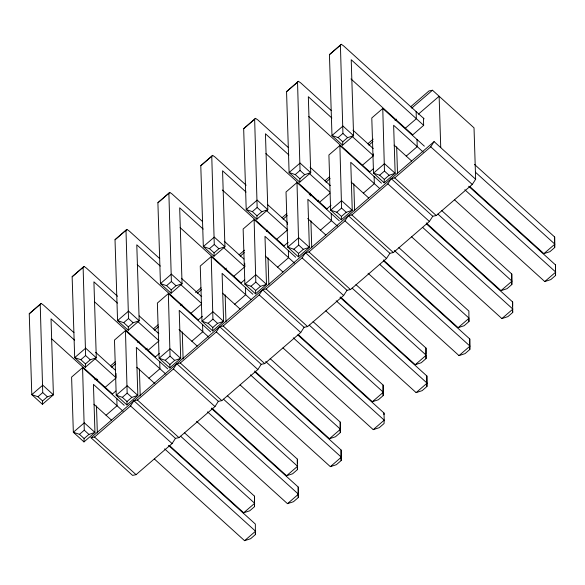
<?xml version="1.0" encoding="UTF-8"?>
<svg xmlns="http://www.w3.org/2000/svg" width="585" height="585" viewBox="0 0 585 585"><rect width="100%" height="100%" fill="white"/><g stroke="black" fill="none" stroke-linecap="round" stroke-linejoin="round"><path stroke-width="0.88" d="M74.529 340.141L51.027 318.862L53.41 394.824L47.385 396.791L42.734 392.579L40.226 304.31L41.118 303.447L43.48 305.085L73.951 332.675M83.977 441.909L84.123 438.553L79.472 434.333L73.337 432.278L84.313 422.801L94.953 432.439L88.927 434.406L84.277 430.187L82.58 367.614L71.604 377.091L73.337 432.278L83.977 441.909L94.953 432.439L93.446 384.396L123.069 411.226M117.417 303.118L93.914 281.838L96.298 357.801L90.273 359.768L85.622 355.556L83.121 267.286L84.006 266.424L86.368 268.062L117.519 296.266M126.857 404.893L127.011 401.529L122.353 397.317L116.218 395.255L127.201 385.778L137.841 395.416L131.815 397.383L127.157 393.171L125.461 330.598L114.484 340.075L116.218 395.255L126.857 404.893L137.841 395.416L136.327 347.38L165.95 374.21M160.297 266.095L136.788 244.815L139.179 320.777L133.153 322.745L128.503 318.532L125.994 230.263L126.886 229.4L129.248 231.038L159.72 258.628M169.745 367.885L169.891 364.521L165.241 360.309L159.105 358.247L170.081 348.777L180.721 358.408L174.696 360.375L170.045 356.163L168.348 293.59L157.372 303.067L159.105 358.247L169.745 367.885L180.721 358.408L179.215 310.372L208.838 337.201M203.178 229.086L179.675 207.807L182.059 283.769L176.034 285.736L171.383 281.524L168.882 193.255L169.774 192.392L172.136 194.03L202.607 221.62M212.626 330.869L212.779 327.505L208.121 323.293L201.986 321.231L212.969 311.754L223.609 321.392L217.583 323.359L212.925 319.147L211.229 256.566L200.253 266.043L201.986 321.231L212.626 330.869L223.609 321.392L222.095 273.356L251.045 299.571M246.058 192.07L222.556 170.783L224.947 246.753L218.922 248.72L214.271 244.508L211.763 156.239L212.655 155.376L215.017 157.014L246.168 185.218M184.414 432.71L254.46 496.146L254.519 506.661L249.715 510.807L243.704 512.774L169.613 445.675M255.513 293.838L255.66 290.474L251.009 286.262L244.874 284.2L255.85 274.731L266.489 284.361L260.464 286.328L255.813 282.116L254.117 219.543L243.141 229.02L244.874 284.2L255.513 293.838L266.489 284.361L264.983 236.325L294.606 263.155M288.946 155.054L265.444 133.768L267.828 209.73L261.802 211.697L257.151 207.485L254.65 119.216L255.543 118.353L257.905 119.991L288.376 147.588M297.326 463.225L297.348 459.123L227.302 395.687M298.394 256.822L298.547 253.459L293.889 249.247L287.754 247.184L298.73 237.707L309.377 247.345L303.352 249.312L298.694 245.1L296.997 182.52L286.021 191.997L287.754 247.184L298.394 256.822L309.377 247.345L307.864 199.309L337.486 226.132M211.331 408.359L298.218 487.042L298.284 497.564L293.48 501.711L287.469 503.67L196.538 421.324M331.834 118.009L308.332 96.722L310.723 172.692L304.69 174.659L300.039 170.447L297.538 82.178L298.43 81.315L300.792 82.953L331.264 110.543M270.182 358.663L340.229 422.099L340.287 432.615L335.483 436.761L329.472 438.728L254.709 371.022M341.282 219.806L341.428 216.443L336.777 212.223L330.642 210.169L341.618 200.692L352.258 210.329L346.232 212.296L341.582 208.077L339.885 145.504L328.909 154.981L330.642 210.169L341.282 219.806L352.258 210.329L350.751 162.294L379.702 188.509M254.892 371.965L341.106 450.033L341.165 460.556L336.36 464.702L330.349 466.662L240.099 384.93M423.716 125.38L351.212 59.721L353.596 135.683L347.57 137.65L342.92 133.438L340.419 45.169L341.304 44.306L343.666 45.944L424.162 118.843M313.063 321.655L383.109 385.091L383.175 395.606L378.371 399.752L372.36 401.719L298.27 334.62M384.162 182.783L384.316 179.419L379.658 175.207L373.522 173.153L384.499 163.676L395.146 173.306L389.113 175.273L384.462 171.061L382.766 108.488L371.789 117.965L373.522 173.153L384.162 182.783L395.146 173.306L393.632 125.27L423.255 152.1M383.979 414.663L383.987 413.017L297.78 334.942M425.968 353.823L425.997 348.068L355.951 284.639M339.987 297.304L426.874 375.987L426.933 386.509L422.129 390.656L416.118 392.615L325.867 310.884M383.541 260.895L469.755 338.971L469.813 349.494L465.016 353.64L459.006 355.6L368.075 273.253M441.719 210.578L511.765 274.007L511.831 284.529L507.027 288.676L501.016 290.643L426.253 222.929M512.621 306.057L512.643 301.955L426.428 223.88M474.493 164.422L554.646 237.005L554.704 247.528L549.907 251.674L543.896 253.634L469.806 186.535M468.636 186.249L555.523 264.932L555.582 275.455L550.785 279.601L544.774 281.56L454.516 199.829M41.118 303.447L29.25 313.787L31.795 394.663L42.434 404.301L42.581 400.937L47.385 396.791M84.006 266.424L72.138 276.764L74.683 357.64L85.322 367.278L85.468 363.914L90.273 359.768M126.886 229.4L115.018 239.74L117.556 320.617L128.203 330.254L128.349 326.891L133.153 322.745M169.774 192.392L157.899 202.732L160.444 283.608L171.083 293.246L171.237 289.882L176.034 285.736M212.655 155.376L200.787 165.716L203.324 246.592L213.971 256.23L214.117 252.866L218.922 248.72M255.543 118.353L243.667 128.693L246.212 209.576L256.852 219.207L256.998 215.843L261.802 211.697M298.43 81.315L286.555 91.655L289.1 172.531L299.739 182.169L299.893 178.805L304.69 174.659M341.304 44.306L329.435 54.646L331.98 135.53L342.62 145.16L342.766 141.797L347.57 137.65M254.519 506.661L254.46 496.146M154.33 458.954L244.581 540.686L250.592 538.726L255.396 534.58L255.338 524.058L168.451 445.375M211.836 408.045L286.599 475.744L292.61 473.784L297.407 469.638L297.348 459.123M298.284 497.564L298.218 487.042M340.287 432.615L340.229 422.099M341.165 460.556L341.106 450.033M383.175 395.606L383.109 385.091M340.477 296.99L415.24 364.696L421.251 362.737L426.055 358.59L425.997 348.068M426.933 386.509L426.874 375.987M383.365 259.974L458.128 327.68L464.139 325.721L468.943 321.575L468.877 311.052L398.831 247.616M469.813 349.494L469.755 338.971M511.831 284.529L511.765 274.007M411.635 236.845L501.886 318.576L507.897 316.617L512.701 312.47L512.643 301.955M554.704 247.528L554.646 237.005M555.582 275.455L555.523 264.932M91.026 437.77L94.529 437.039L130.55 405.946L133.914 400.747L137.409 400.023L173.431 368.93L176.794 363.731L180.297 363.007L216.318 331.907L219.682 326.715L223.177 325.984L259.199 294.891L262.563 289.699L266.065 288.968L302.087 257.875L305.443 252.676L308.946 251.952L344.967 220.852L348.331 215.66L351.834 214.929L387.855 183.836L391.211 178.644L394.714 177.913L430.735 146.82L434.099 141.621L475.642 179.244L472.285 184.443L436.256 215.536L432.761 216.26L429.397 221.459L393.376 252.552L389.873 253.283L386.517 258.475L350.495 289.575L346.993 290.299L343.629 295.498L307.608 326.591L304.105 327.315L300.748 332.514L264.727 363.607L261.224 364.338L257.861 369.53L221.839 400.63L218.337 401.354L214.98 406.553L178.959 437.646L175.456 438.37L172.092 443.569L136.071 474.662L132.568 475.393L91.026 437.77L434.099 141.621M29.25 313.787L40.226 304.31M72.138 276.764L83.121 267.286M115.018 239.74L125.994 230.263M157.899 202.732L168.882 193.255M200.787 165.716L211.763 156.239M243.667 128.693L254.65 119.216M286.555 91.655L297.538 82.178M329.435 54.646L340.419 45.169M299.739 182.169L310.723 172.692L300.076 163.054L289.1 172.531L295.235 174.593L300.039 170.447M42.434 404.301L53.41 394.824L42.771 385.186L31.795 394.663L37.93 396.725L42.734 392.579M85.322 367.278L96.298 357.801L85.659 348.163L74.683 357.64L80.818 359.702L85.622 355.556M128.203 330.254L139.179 320.777L128.539 311.14L117.556 320.617L123.698 322.679L128.503 318.532M171.083 293.246L182.059 283.769L171.42 274.131L160.444 283.608L166.579 285.67L171.383 281.524M213.971 256.23L224.947 246.753L214.307 237.115L203.324 246.592L209.467 248.654L214.271 244.508M256.852 219.207L267.828 209.73L257.188 200.099L246.212 209.576L252.347 211.631L257.151 207.485M342.62 145.16L353.596 135.683L342.956 126.053L331.98 135.53L338.115 137.585L342.92 133.438M94.814 379.424L96.174 378.254M110.441 365.932L115.201 361.822M137.694 342.408L139.054 341.23M153.328 328.916L158.089 324.807M180.582 305.392L181.935 304.215M195.529 292.478L200.969 287.791M239.097 254.877L244.53 250.183M266.351 231.353L267.703 230.176M281.977 217.861L286.738 213.752M309.231 194.337L310.591 193.16M324.865 180.838L329.618 176.736M367.746 143.822L373.186 139.128M394.999 120.298L396.359 119.128M410.633 106.806L428.98 90.96L432.483 90.236L474.025 127.859L475.642 179.244M96.328 380.411L97.71 379.219M111.545 367.278L115.698 363.695M154.433 330.254L158.579 326.671M197.313 293.239L201.467 289.655M224.984 269.356L226.366 268.164M240.201 256.223L244.347 252.64M283.082 219.199L287.235 215.616M310.057 195.917L311.439 194.725M325.962 182.184L330.115 178.6M368.85 145.168L372.996 141.585M411.73 108.145L432.483 90.236M145.862 349.413L147.244 348.214M317.399 201.342L318.781 200.143M418.377 114.17L439.13 96.254L440.746 147.639M105.183 387.321L116.159 377.844L94.668 358.386M148.071 350.298L159.047 340.821L137.563 321.362M190.951 313.275L201.24 304.39M233.832 276.266L244.808 266.789L244.698 263.213M276.72 239.25L287.696 229.773L266.204 210.315M319.6 202.234L329.896 193.35M362.488 165.189L373.471 155.712L373.413 153.928M405.368 128.188L416.344 118.711L416.125 111.559M115.925 390.97L112.495 393.932L51.458 338.671M155.376 356.916L159.493 353.362M198.264 319.9L202.381 316.346M241.144 282.877L244.574 279.915M284.032 245.861L288.149 242.307M326.913 208.845L331.03 205.291M373.23 168.86L369.793 171.822L308.77 116.539M79.472 434.333L84.277 430.187M122.353 397.317L127.157 393.171M165.241 360.309L170.045 356.163M208.121 323.293L212.925 319.147M251.009 286.262L255.813 282.116M293.889 249.247L298.694 245.1M336.777 212.223L341.582 208.077M379.658 175.207L384.462 171.061M106.06 415.24L117.037 405.763L116.81 398.612M148.941 378.224L159.924 368.747L159.698 361.596M191.829 341.216L202.805 331.739L202.578 324.587M234.709 304.2L245.693 294.723L245.466 287.571M277.597 267.169L288.573 257.692L288.346 250.541M320.478 230.146L331.454 220.677L331.234 213.525M363.365 193.13L374.341 183.653L374.115 176.509M406.246 156.115L417.222 146.638L417.003 139.486M84.123 438.553L88.927 434.406M127.011 401.529L131.815 397.383M169.891 364.521L174.696 360.375M212.779 327.505L217.583 323.359M255.66 290.474L260.464 286.328M298.547 253.459L303.352 249.312M341.428 216.443L346.232 212.296M384.316 179.419L389.113 175.273M243.704 512.767L254.687 503.29L180.597 436.198M286.599 475.744L297.575 466.267L223.485 399.175M372.36 401.712L383.336 392.235L309.246 325.143M415.24 364.696L426.224 355.219L352.133 288.127M458.128 327.68L469.104 318.203L394.341 250.497M543.896 253.634L554.872 244.157L475.393 172.18M244.581 540.686L255.565 531.209L164.634 448.87M287.469 503.67L298.445 494.193L207.521 411.847M330.349 466.662L341.333 457.185L250.402 374.839M282.979 347.907L373.237 429.646L384.213 420.169L383.987 413.017M416.118 392.615L427.101 383.138L336.17 300.792M459.006 355.6L469.982 346.123L379.731 264.383M501.886 318.576L512.87 309.099L422.611 227.368M544.774 281.56L555.75 272.083L464.819 189.737M373.237 429.646L379.248 427.686L384.053 423.54L384.213 420.169L293.29 337.823M430.735 146.82L472.285 184.443M350.978 78.931L412.739 134.857L423.657 125.329L423.438 118.177M382.766 108.488L424.366 146.162M394.115 145.124L411.606 160.97M352.93 130.17L373.245 148.561M352.653 136.861L373.471 155.712M437.902 214.066L511.992 281.158L501.016 290.621M394.714 177.913L436.256 215.536M391.211 178.644L432.761 216.26M338.115 137.585L342.766 141.797M387.855 183.836L429.397 221.459M339.885 145.504L381.486 183.178M351.227 182.147L368.726 197.986M310.043 167.208L330.357 185.606M309.092 173.299L329.911 192.151M351.834 214.929L393.376 252.552M348.331 215.66L389.873 253.283M295.235 174.593L299.893 178.805M344.967 220.852L386.517 258.475M265.882 153.584L326.971 208.903M296.997 182.52L339.271 220.801M307.673 218.549L325.838 235.002M267.835 204.838L287.469 222.622L287.527 224.413M308.946 251.952L350.495 289.575M305.443 252.676L346.993 290.299M252.347 211.631L256.998 215.843M302.087 257.875L343.629 295.498M222.322 189.993L284.083 245.927M254.117 219.543L295.717 257.217M265.458 256.179L282.957 272.025M224.274 241.247L243.908 259.031M223.996 247.938L244.808 266.789M266.065 288.968L307.608 326.591M262.563 289.699L304.105 327.315M209.467 248.654L214.117 252.866M259.199 294.891L300.748 332.514M180.114 227.616L241.203 282.943M211.229 256.566L252.837 294.248M222.578 293.209L240.069 309.048M181.387 278.255L201.701 296.654M180.436 284.339L201.255 303.191M265.692 361.545L340.455 429.244L329.472 438.706M223.177 325.984L264.727 363.607M219.682 326.715L261.224 364.338M166.579 285.67L171.237 289.882M216.318 331.907L257.861 369.53M137.226 264.625L198.322 319.951M168.348 293.59L210.622 331.87M179.017 329.618L197.189 346.071M139.186 315.893L158.827 333.677M180.297 363.007L221.839 400.63M176.794 363.731L218.337 401.354M123.698 322.679L128.349 326.891M173.431 368.93L214.98 406.553M94.353 301.648L155.442 356.974M125.461 330.598L167.734 368.879M136.81 367.234L154.974 383.68M95.618 352.302L115.26 370.086M137.409 400.023L178.959 437.646M133.914 400.747L175.456 438.37M80.818 359.702L85.468 363.914M130.55 405.946L172.092 443.569M82.58 367.614L124.181 405.288M93.929 404.257L111.421 420.096M94.529 437.039L136.071 474.662M37.93 396.725L42.581 400.937M512.65 310.906L512.701 312.47M468.863 319.227L468.943 321.575M425.982 356.243L426.055 358.59M396.674 146.798L397.522 173.84M353.786 183.814L354.634 210.863M310.906 220.83L311.754 247.879M297.363 468.08L297.407 469.638M268.018 257.853L268.873 284.895M255.345 533.015L255.396 534.58M225.137 294.869L225.986 321.918M182.249 331.885L183.105 358.934M139.369 368.908L140.217 395.95M116.02 373.376L116.13 376.952M96.481 405.924L97.337 432.973"/></g></svg>
